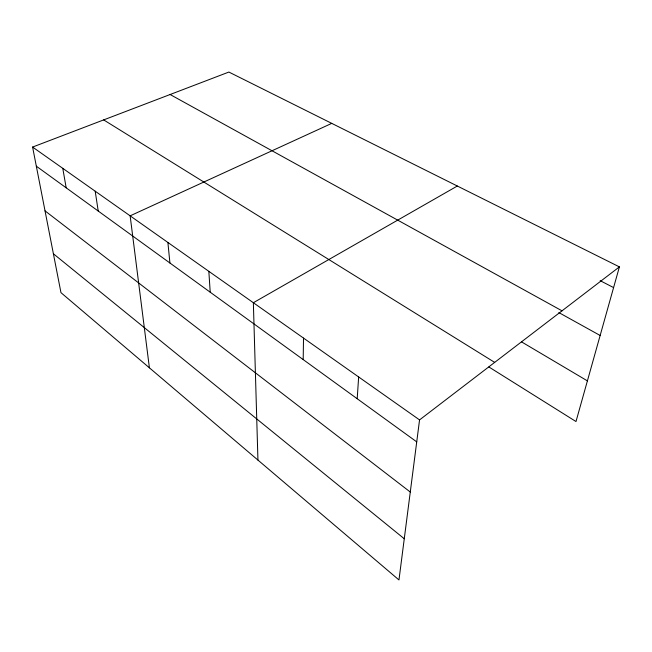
<?xml version="1.0" encoding="UTF-8"?>
<svg xmlns="http://www.w3.org/2000/svg" width="652" height="652" viewBox="0 0 652 652"><rect width="100%" height="100%" fill="white"/><g stroke="black" fill="none" stroke-linecap="round" stroke-linejoin="round"><path stroke-width="0.98" d="M303.188 359.586L303.514 338.086M357.198 398.722L358.649 376.962M619.4 266.888L419.554 419.904L398.967 579.946L60.97 292.658L32.6 147.059L228.885 72.054L619.4 266.888L575.993 421.542L488.878 366.962M457.321 186.024L253.359 302.724L257.939 460.076M331.754 123.375L130.139 215.836L149.406 367.826M600.174 280.67L613.589 287.589M170.115 94.516L562.016 310.825M558.862 312.593L600.15 335.487M521.551 341.884L587.411 380.882M103.676 119.903L494.672 362.39M32.6 147.059L419.554 419.904M36.325 166.187L416.726 441.869M45.029 210.865L410.279 492.032M53.391 253.767L404.264 538.756M62.771 168.338L66.178 187.825M95.2 191.199L98.216 211.044M167.898 242.462L169.919 263.009M208.836 271.33L210.213 292.21"/></g></svg>
